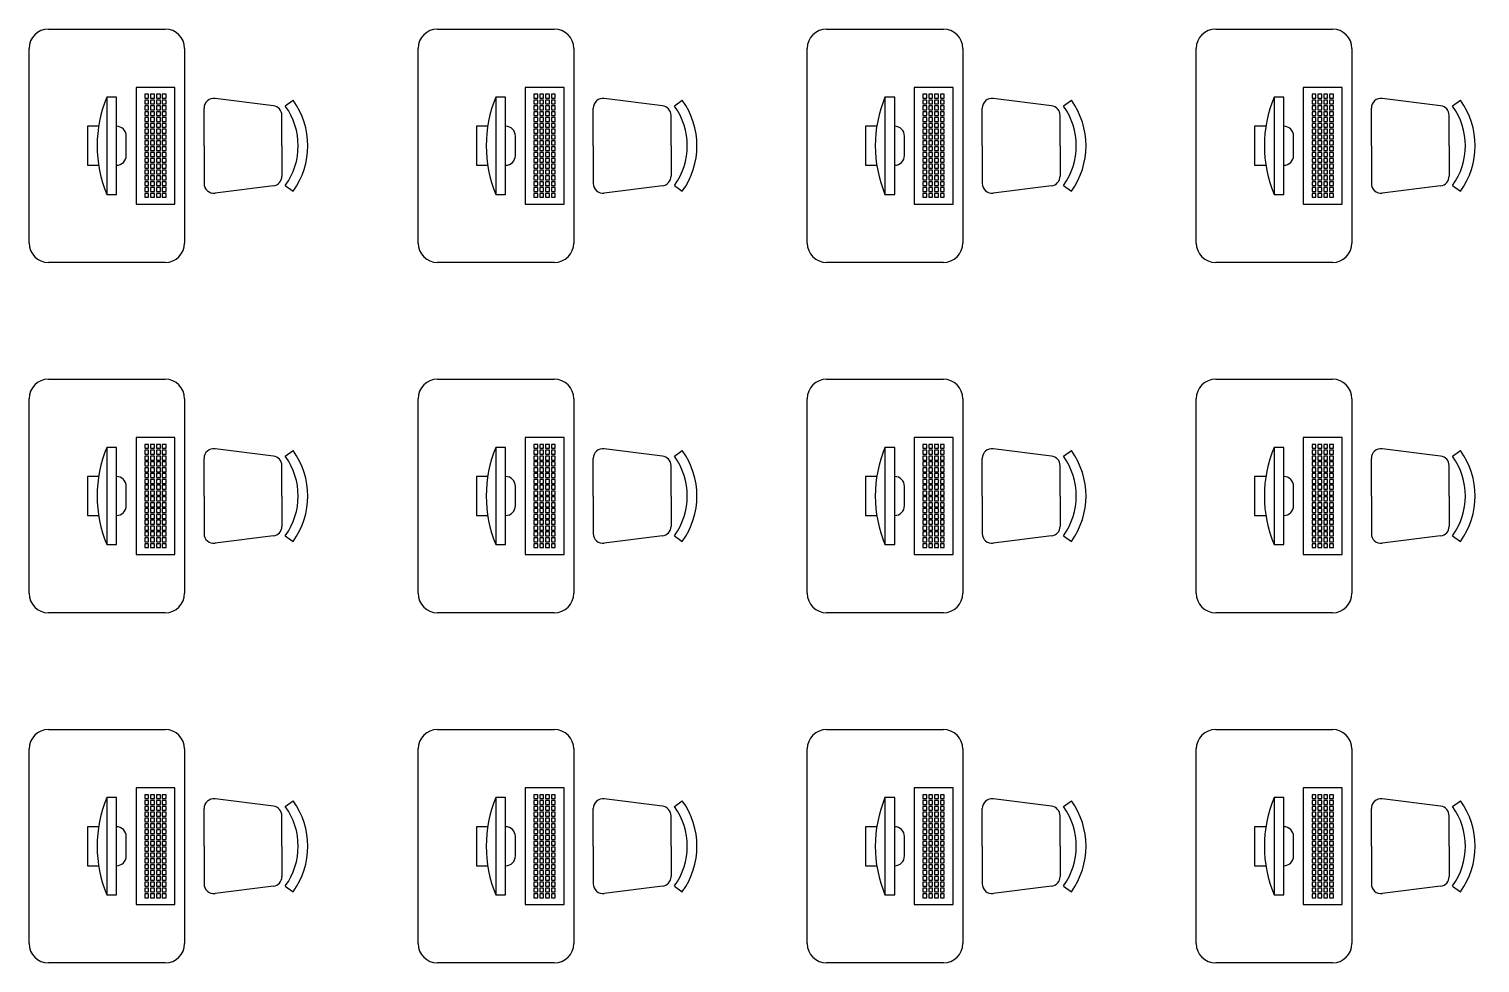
# Model space of a CAD drawing. Header units: millimetres. Extents: x 0 to 746, y 0 to 480.
import ezdxf

# ---------------------------------------------------------------- set-up
doc = ezdxf.new("R2010")
doc.units = ezdxf.units.MM

# ---------------------------------------------------------------- blocks, each defined once
blk = doc.blocks.new('*U10')
blk.add_lwpolyline([(-1, -1), (1, -1), (1, 1), (-1, 1)], close=True)
blk = doc.blocks.new('*U12')
at = {"color": 0, "linetype": 'ByBlock', "lineweight": -2, "transparency": 16777216}
for p in [(0, 51), (0, 48), (0, 45), (3, 51), (3, 48), (3, 45), (6, 51), (6, 48), (6, 45), (9, 51), (9, 48), (9, 45), (0, 42), (0, 39), (3, 42), (3, 39), (6, 42), (6, 39), (9, 42), (9, 39), (0, 36), (0, 33), (0, 30), (3, 36), (3, 33), (3, 30), (6, 36), (6, 33), (6, 30), (9, 36), (9, 33), (9, 30), (0, 27), (0, 24), (3, 27), (3, 24), (6, 27), (6, 24), (9, 27), (9, 24), (0, 21), (0, 18), (0, 15), (3, 21), (3, 18), (3, 15), (6, 21), (6, 18), (6, 15), (9, 21), (9, 18), (9, 15), (0, 12), (0, 9), (3, 12), (3, 9), (6, 12), (6, 9), (9, 12), (9, 9), (0, 6), (0, 3), (0, 0), (3, 6), (3, 3), (3, 0), (6, 6), (6, 3), (6, 0), (9, 6), (9, 3), (9, 0)]:
    blk.add_blockref('*U10', p, dxfattribs=at)
blk = doc.blocks.new('*U8')
for p, q in [((-61.67, 60), (-1.67, 60)), ((-71.67, -50), (-71.67, 50)), ((8.33, 50), (8.33, -50)), ((-26.67, 25), (-31.67, 25)), ((-31.67, 25), (-31.67, -25)), ((-26.67, 0), (-26.67, 25)), ((53.95, 20.55), (23.95, 24.3)), ((60.08, 20.44), (64.14, 23.36)), ((18.33, 0), (18.33, 19.34)), ((58.33, 0), (58.33, 15.59)), ((-26.67, -25), (-26.67, 0)), ((18.33, 0), (18.33, -19.34)), ((58.33, 0), (58.33, -15.59)), ((53.95, -20.55), (23.95, -24.3)), ((60.08, -20.44), (64.14, -23.36)), ((-31.67, -25), (-26.67, -25)), ((-1.67, -60), (-61.67, -60))]:
    blk.add_line(p, q)
blk.add_lwpolyline([(-16.67, -30), (3.33, -30), (3.33, 30), (-16.67, 30)], close=True)
blk.add_lwpolyline([(-35.89, 10), (-41.67, 10), (-41.67, -10), (-35.89, -10)])
blk.add_lwpolyline([(-26.67, -10, 0.414214), (-21.67, -5), (-21.67, 5, 0.414214), (-26.67, 10)], format="xyb")
for centre, radius, start, end in [((-61.67, 50), 10, 90, 180), ((-1.67, 50), 10, 0, 90), ((28.33, 0), 65, 157.38014, 202.61986), ((23.33, 19.34), 5, 82.87498, 180), ((31.67, 0), 40, 324.27035, 35.72965), ((53.33, 15.59), 5, 0, 82.87498), ((31.67, 0), 35, 324.27035, 35.72965), ((23.33, -19.34), 5, 180, 277.12502), ((53.33, -15.59), 5, 277.12502, 0), ((-61.67, -50), 10, 180, 270), ((-1.67, -50), 10, 270, 0)]:
    blk.add_arc(centre, radius, start, end)
blk.add_blockref('*U12', (-11.17, -25.5))
blk = doc.blocks.new('*U9')
at = {"color": 0, "linetype": 'ByBlock', "lineweight": -2, "transparency": 16777216}
for p in [(0, 360), (200, 360), (400, 360), (600, 360), (0, 180), (200, 180), (400, 180), (600, 180), (0, 0), (200, 0), (400, 0), (600, 0)]:
    blk.add_blockref('*U8', p, dxfattribs=at)

msp = doc.modelspace()

# ---------------------------------------------------------------- block references
msp.add_blockref('*U9', (71.67, 60))

doc.saveas('drawing.dxf')
